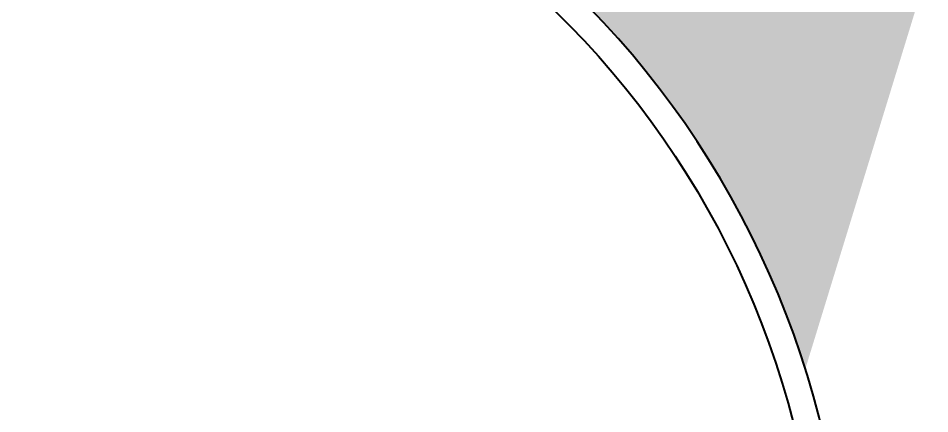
# Model space of a CAD drawing. Header units: inches. Extents: x 587740 to 588006, y 2325787 to 2326106.
# Drawn here: x 587920.28 to 587931.67, y 2325981.7 to 2325986.65 of the extents above; entities that cross this region are included whole.
import ezdxf

# ---------------------------------------------------------------- set-up
doc = ezdxf.new("R2010")
doc.units = ezdxf.units.IN
doc.header["$MEASUREMENT"] = 0
doc.set_wipeout_variables(frame=1)
for name, color, linetype, lineweight in [('Xref Landscape 2020 05 04$0$tree', 74, 'Continuous', 13), ('Xref Landscape 2020 05 04$0$TUONG', 7, 'Continuous', 40), ('Xref Mat bang phong may phat dien tang 1$0$A_manh', 8, 'Continuous', 9)]:
    doc.layers.add(name, color=color, linetype=linetype, lineweight=lineweight)

msp = doc.modelspace()

# ---------------------------------------------------------------- linework, layer by layer
at = {"layer": 'Xref Landscape 2020 05 04$0$TUONG'}
msp.add_lwpolyline([(587913.9057044964, 2325969.154357851), (587916.340029615, 2325977.089348885), (587918.6058035624, 2325976.394246596, 1.000000000000003), (587920.1455875352, 2325981.413367471), (587918.99836022, 2325981.765317997), (587919.0276894385, 2325981.860920299), (587918.836484886, 2325981.91957872), (587918.8071556673, 2325981.823976417), (587918.6159511149, 2325981.882634839), (587918.5191646938, 2325981.567147241), (587920.0488011141, 2325981.097879873, -0.9999999999999999), (587918.7025899836, 2325976.709734194), (587916.1213285244, 2325977.501622878), (587913.4934305636, 2325968.935656648), (587916.0746920228, 2325968.143767964, 1), (587922.6766990654, 2325989.663846072), (587921.1470626736, 2325990.1331135), (587921.050276262, 2325989.817625933), (587921.2414808145, 2325989.758967512), (587921.2121515868, 2325989.663365213), (587921.4033561394, 2325989.604706792), (587921.432685358, 2325989.700309095), (587922.5799126539, 2325989.348358505, -0.9999999999999999), (587916.1714784439, 2325968.459255562)], format="xyb", dxfattribs=at)

# ---------------------------------------------------------------- next in the draw order: wipeouts: each hides what was drawn before it
at = {"linetype": 'ByBlock'}
msp.add_wipeout([(587937.4733255416, 2325998.7378828707), (587937.25490141, 2325998.0259017497), (587936.9548621738, 2325998.117948867), (587936.1101816905, 2325995.364605852), (587936.4102209267, 2325995.2725587348), (587933.7104693262, 2325986.4723764663), (587930.1881556985, 2325987.552964523), (587930.2805427369, 2325987.8541117758), (587927.6180193428, 2325988.6709302887), (587927.5256323044, 2325988.369783036), (587926.521798269, 2325988.677742855), (587926.6141853074, 2325988.978890108), (587924.5730174575, 2325989.60508693), (587924.4806304191, 2325989.3039396773), (587923.3573036679, 2325989.6485579023), (587925.8488188277, 2325997.7699671187), (587926.1500252546, 2325997.6775619267), (587927.2029421786, 2326001.1096779937), (587926.9017357517, 2326001.202083186), (587927.1201598833, 2326001.9140643068), (587930.863075002, 2326000.765799331), (587930.7854321296, 2326000.512712555), (587933.6534721616, 2325999.6328449077), (587933.731115034, 2325999.8859316837)], dxfattribs=at).dxf.layer = 'Xref Mat bang phong may phat dien tang 1$0$A_manh'

# ---------------------------------------------------------------- next in the draw order: hatches: boundary and pattern name
at = {"layer": 'Xref Landscape 2020 05 04$0$tree'}
h = msp.add_hatch(dxfattribs=at)
h.set_pattern_fill('CROSS', color=256, scale=499.9999999999999, angle=180)
h.set_pattern_definition([(162.9448453374998, (587837.162505679, 2326033.805722693), (-0.1561643684962271, -0.08284136481517426), [0.06249999317998287, -0.1874999795399486]), (252.9448453374999, (587837.1417953484, 2326033.844763791), (0.08284132217713897, -0.1561643911146509), [0.0625000102445483, -0.1875000307336449])])
edge = h.paths.add_edge_path(flags=16)
edge.add_line((587933.496445618, 2325986.35498537), (587931.8276130816, 2325980.915214358))
edge.add_line((587931.8276130816, 2325980.915214358), (587930.3580623056, 2325981.366048436))
edge.add_ellipse((587919.3756955441, 2325978.903807017), major_axis=(7.958487593634982, 7.95848759363498), ratio=0.9999998471766518, start_angle=327.6367182306451, end_angle=332.3597349387829)
edge.add_line((587930.1180325403, 2325982.261963279), (587931.5563033667, 2325986.950189196))
edge.add_line((587931.5563033667, 2325986.950189196), (587933.496445618, 2325986.35498537))
h.paths.add_polyline_path([(587925.0968971006, 2325994.245510424), (587923.7213567516, 2325989.761762442), (587923.4203614878, 2325989.854102853), (587924.7959018367, 2325994.337850834)], flags=0)
h.paths.add_polyline_path([(587925.0968971006, 2325994.245510424), (587923.7213567516, 2325989.761762442), (587923.4203614878, 2325989.854102853), (587924.7959018367, 2325994.337850834)], flags=16)
h.paths.add_polyline_path([(587925.0956477856, 2325994.244847693), (587923.720694021, 2325989.763011757), (587923.4206547799, 2325989.855058876), (587924.7956085445, 2325994.336894811)], flags=0)
edge = h.paths.add_edge_path()
edge.add_line((587912.1738291613, 2325969.015545404), (587913.0844761078, 2325967.298882485))
edge.add_line((587913.0844761078, 2325967.298882485), (587916.1213285244, 2325977.501622878))
edge.add_line((587916.1213285244, 2325977.501622878), (587918.7025899836, 2325976.709734194))
edge.add_ellipse((587919.3756955488, 2325978.903807033), major_axis=(0.6731934940453421, 2.19404586276353), ratio=0.9999997269055262, start_angle=180.0022961777678, end_angle=360.0022961777678)
edge.add_line((587920.0488011141, 2325981.097879873), (587918.5191646938, 2325981.567147241))
edge.add_line((587918.5191646938, 2325981.567147241), (587918.5528932951, 2325981.677089889))
edge.add_line((587918.5528932951, 2325981.677089889), (587917.4163503478, 2325981.827993884))
edge.add_line((587917.4163503478, 2325981.827993884), (587916.3231439968, 2325981.248074745))
edge.add_line((587916.3231439968, 2325981.248074745), (587912.1738291613, 2325969.015545404))
h.paths.add_polyline_path([(587922.8925407544, 2325958.510777684), (587924.2754182277, 2325959.341733862)])
edge = h.paths.add_edge_path()
edge.add_line((587924.3664494295, 2325963.803763082), (587924.3759814255, 2325963.83483383))
edge.add_line((587924.3759814255, 2325963.83483383), (587926.7708184463, 2325963.100137107))
edge.add_line((587926.7708184463, 2325963.100137107), (587942.1794455627, 2326013.326508713))
edge.add_line((587942.1794455627, 2326013.326508713), (587942.20120045, 2326013.436201926))
edge.add_line((587942.20120045, 2326013.436201926), (587941.8342729026, 2326013.241293373))
edge.add_line((587941.8342729026, 2326013.241293373), (587941.5881010914, 2326012.438865177))
edge.add_line((587941.5881010914, 2326012.438865177), (587941.3299749341, 2326012.518054008))
edge.add_line((587941.3299749341, 2326012.518054008), (587941.3446395434, 2326012.565855159))
edge.add_line((587941.3446395434, 2326012.565855159), (587936.9756159446, 2326013.906201297))
edge.add_line((587936.9756159446, 2326013.906201297), (587936.6529879393, 2326012.854578002))
edge.add_line((587936.6529879393, 2326012.854578002), (587940.8993280744, 2326011.551869174))
edge.add_line((587940.8993280744, 2326011.551869174), (587937.4205311006, 2326000.223651589))
edge.add_line((587937.4205311006, 2326000.223651589), (587934.4780209664, 2326001.126896938))
edge.add_line((587934.4780209664, 2326001.126896938), (587933.9732731783, 2325999.482256306))
edge.add_line((587933.9732731783, 2325999.482256306), (587937.0809509993, 2325998.529053688))
edge.add_line((587937.0809509993, 2325998.529053688), (587933.5028374066, 2325986.865534613))
edge.add_line((587933.5028374066, 2325986.865534613), (587923.7508579167, 2325989.857341997))
edge.add_line((587923.7508579167, 2325989.857341997), (587927.3291074988, 2326001.520759972))
edge.add_line((587927.3291074988, 2326001.520759972), (587930.4360895952, 2326000.567585309))
edge.add_line((587930.4360895952, 2326000.567585309), (587930.9249711419, 2326002.160953574))
edge.add_line((587930.9249711419, 2326002.160953574), (587925.4572736521, 2326003.841835172))
edge.add_ellipse((587925.0254711204, 2326003.448700138), major_axis=(0.1717195903998069, 0.5581406742862614), ratio=0.9999997264209434, start_angle=-30.58245307929222, end_angle=120.6746004978885)
edge.add_line((587924.4578216937, 2326003.311650437), (587920.7330109417, 2325991.170158039))
edge.add_ellipse((587921.2850568302, 2325990.707868628), major_axis=(0.211308967895119, 0.6883421562273057), ratio=0.999999726329428, start_angle=67.12238984308655, end_angle=182.9276508602818)
edge.add_line((587921.1091806648, 2325990.009632294), (587921.1470626736, 2325990.1331135))
edge.add_line((587921.1470626736, 2325990.1331135), (587922.6766990654, 2325989.663846072))
edge.add_ellipse((587919.4008884109, 2325978.928843716), major_axis=(3.29189572277584, 10.73008078117425), ratio=0.9999997269551517, start_angle=240.12128554492898, end_angle=360.08587030369955, ccw=False)
edge.add_line((587927.0648350981, 2325970.729143693), (587928.5623885584, 2325970.26971885))
edge.add_line((587928.5623885584, 2325970.26971885), (587927.9083469852, 2325968.137787507))
edge.add_line((587927.9083469852, 2325968.137787507), (587925.7764162244, 2325968.791828902))
edge.add_line((587925.7764162244, 2325968.791828902), (587926.1389789016, 2325969.973647867))
edge.add_ellipse((587919.3622888366, 2325978.656876476), major_axis=(3.229590466084399, 10.53051647375628), ratio=0.9999997269673871, start_angle=180.2053218711778, end_angle=235.0198936791072, ccw=False)
edge.add_line((587916.1704555715, 2325968.11485427), (587915.787885194, 2325968.231755595))
edge.add_line((587915.787885194, 2325968.231755595), (587913.4934305636, 2325968.935656648))
edge.add_line((587913.4934305636, 2325968.935656648), (587913.0631715582, 2325967.33941338))
edge.add_line((587913.0631715582, 2325967.33941338), (587924.3664494295, 2325963.803763082))
h.paths.add_polyline_path([(587924.4671843193, 2325963.791164274), (587926.7664190636, 2325963.085796761), (587926.7912124865, 2325963.166614063), (587924.4919777422, 2325963.871981576)])
h.paths.add_polyline_path([(587924.393861273, 2325963.552158518), (587926.6930960172, 2325962.846791005), (587926.7077606265, 2325962.894592157), (587924.4085258822, 2325963.59995967)])
h.paths.add_polyline_path([(587926.5546622735, 2325962.395548685), (587926.5144811356, 2325962.264573177), (587926.3057863184, 2325961.584305989)])

doc.saveas('drawing.dxf')
